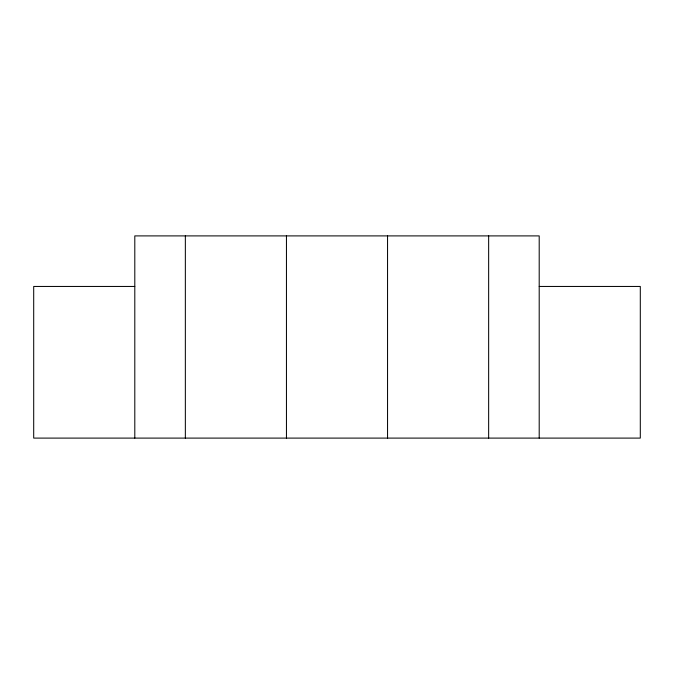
<?xml version="1.0" encoding="UTF-8"?>
<svg xmlns="http://www.w3.org/2000/svg" width="674" height="674" viewBox="0 0 674 674"><rect width="100%" height="100%" fill="white"/><g stroke="black" fill="none" stroke-linecap="round" stroke-linejoin="round"><path stroke-width="1.01" d="M134.8 286.45L33.7 286.45L33.7 438.1L640.3 438.1L640.3 286.45L539.2 286.45M539.2 438.1L539.2 235.9L134.8 235.9L134.8 438.1M488.65 235.9L488.65 438.1M387.55 235.9L387.55 438.1M286.45 235.9L286.45 438.1M185.35 235.9L185.35 438.1"/></g></svg>
